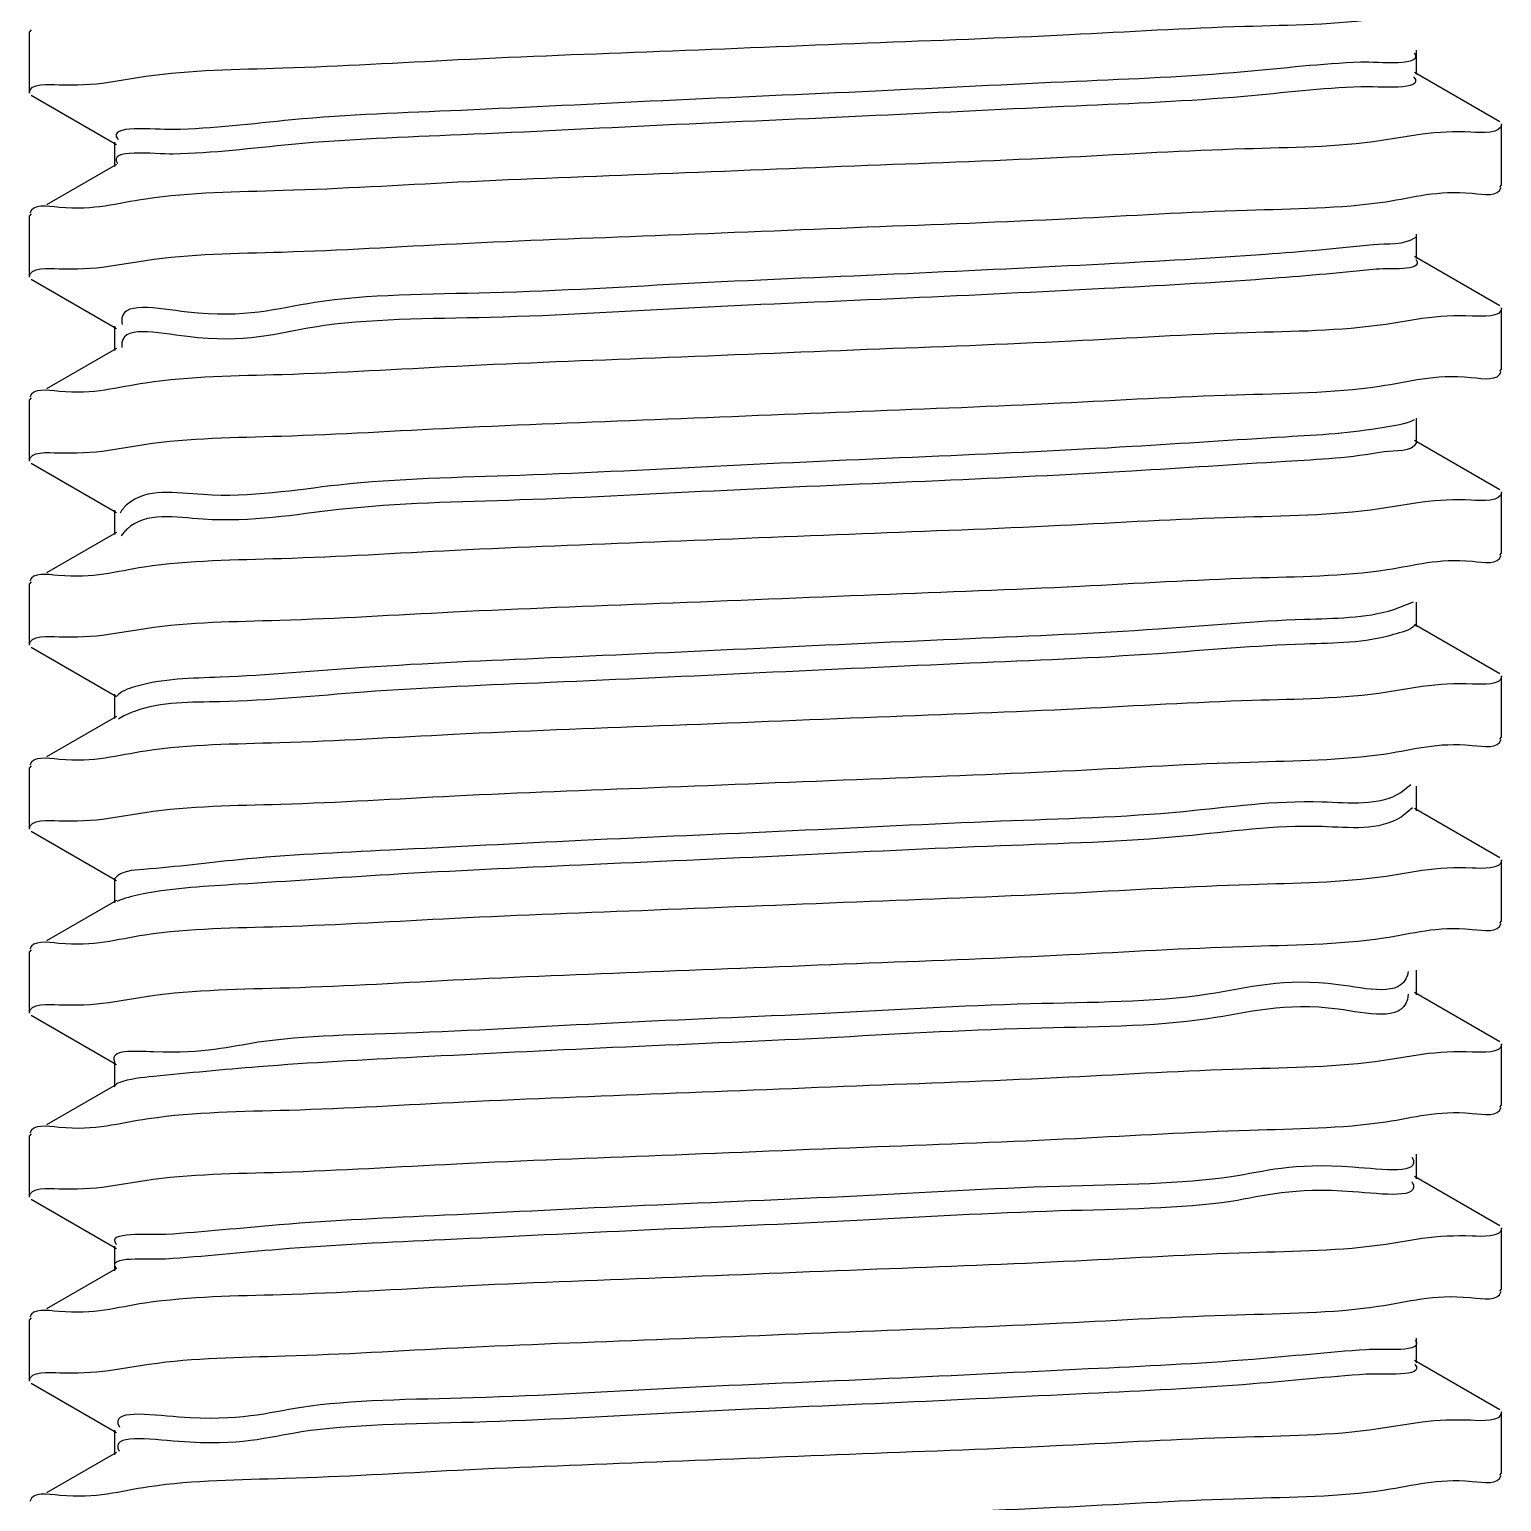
# Model space of a CAD drawing. Extents: x 552102 to 973302, y -80747 to 40012826.
# Drawn here: x 599510 to 599592.9, y 211498.6 to 211581.5 of the extents above; entities that cross this region are included whole.
import ezdxf

# ---------------------------------------------------------------- set-up
doc = ezdxf.new("R2010")
doc.units = 0
doc.header["$LTSCALE"] = 1000
doc.header["$MEASUREMENT"] = 0
doc.layers.add('02___PRT_ALL_AXES', color=7, linetype='Continuous')

msp = doc.modelspace()

# ---------------------------------------------------------------- linework, layer by layer
at = {"color": 133, "linetype": 'Continuous'}
for p, q in [((599510.0893573324, 211581.5157659225), (599509.991222931, 211581.4022258959)), ((599588.1464488487, 211578.9830258928), (599588.1464488487, 211580.3654258869)), ((599514.4607269029, 211578.5508061938), (599516.546234865, 211578.886670225)), ((599592.8370884995, 211576.3317659221), (599588.0355889659, 211579.1113454721)), ((599510.0894000063, 211577.8326611719), (599514.8908172856, 211575.0531292133)), ((599588.4605480323, 211575.6254107021), (599586.1816781828, 211575.2632412187)), ((599514.7799969831, 211575.1814258865), (599514.7799969831, 211573.7990258924)), ((599514.8908568571, 211573.9273454718), (599510.9607480596, 211571.6520823709)), ((599592.8370458166, 211572.6486611627), (599592.9352229277, 211572.7622258834)), ((599510.0893573324, 211571.1477659217), (599509.991222931, 211571.0342258952)), ((599588.1464488487, 211568.6150258921), (599588.1464488487, 211569.9974258862)), ((599514.4601417253, 211568.1841531269), (599516.5253583381, 211568.5171296082)), ((599592.8370884995, 211565.9637659214), (599588.0355889659, 211568.7433454714)), ((599510.0894000063, 211567.4646611712), (599514.8908172856, 211564.6851292125)), ((599514.7799969831, 211564.8134258858), (599514.7799969831, 211563.4310258917)), ((599588.4668674956, 211565.2439344249), (599586.4097747038, 211564.9119639061)), ((599514.8908568571, 211563.5593454711), (599510.9607480596, 211561.2840824149)), ((599515.1912365148, 211563.6783408425), (599515.2000091533, 211563.6088536761)), ((599592.8370458166, 211562.2806611798), (599592.9352229277, 211562.3942258827)), ((599510.0893573324, 211560.779765921), (599509.991222931, 211560.6662258945)), ((599588.1464488487, 211558.2470258914), (599588.1464488487, 211559.6294258855)), ((599514.4572535137, 211557.8209237657), (599516.4518332848, 211558.1436857871)), ((599592.8370884995, 211555.5957659207), (599588.0355889659, 211558.3753454707)), ((599510.0894000063, 211557.0966611795), (599514.8908172856, 211554.3171292118)), ((599588.4586034755, 211554.8975069396), (599586.0489883105, 211554.5176315508)), ((599514.7799969831, 211554.4454258851), (599514.7799969831, 211553.063025891)), ((599514.8908568571, 211553.1913454703), (599510.9607480596, 211550.9160824142)), ((599515.2923607299, 211553.1664508603), (599515.1685338417, 211553.0042222581)), ((599515.3269046674, 211553.2063286207), (599515.2923607299, 211553.1664508603)), ((599592.8370458166, 211551.9126611791), (599592.9352229277, 211552.026225882)), ((599510.0893573324, 211550.4117659203), (599509.991222931, 211550.2982258938)), ((599587.9559908996, 211549.2592966131), (599586.8425050864, 211548.820139309)), ((599588.1464488487, 211547.8790258906), (599588.1464488487, 211549.2614258848)), ((599514.4604510377, 211547.4479425273), (599516.5338462422, 211547.7817562513)), ((599592.8370884995, 211545.22776592), (599588.0355889659, 211548.00734547)), ((599510.0894000063, 211546.7286611788), (599514.8908172856, 211543.9491292111)), ((599514.7799969831, 211544.0774258844), (599514.7799969831, 211542.6950258903)), ((599588.4688844898, 211544.5023767255), (599586.4913365761, 211544.182008209)), ((599514.8908568571, 211542.8233454696), (599510.9607480596, 211540.5480823777)), ((599515.1727556208, 211542.7720834933), (599515.0048067431, 211542.6663954816)), ((599515.2323559413, 211542.8046756051), (599515.1727556208, 211542.7720834933)), ((599592.8370458166, 211541.5446611784), (599592.9352229277, 211541.6582258813)), ((599510.0893573324, 211540.0437659196), (599509.991222931, 211539.9302258752)), ((599587.8292220215, 211538.9605398498), (599587.2817108224, 211538.5344250373)), ((599588.1464488487, 211537.5110258899), (599588.1464488487, 211538.893425884)), ((599514.4592527071, 211537.0821917556), (599516.4940927395, 211537.410818132)), ((599587.9113565813, 211537.6766944698), (599587.2817108224, 211537.1520250432)), ((599592.8370884995, 211534.8597659192), (599588.0355889659, 211537.6393454693)), ((599510.0894000063, 211536.360661178), (599514.8908172856, 211533.5811292104)), ((599588.4671520332, 211534.1383037112), (599586.4319763223, 211533.8096057556)), ((599514.7799969831, 211533.7094258837), (599514.7799969831, 211532.3270258896)), ((599514.8908568571, 211532.4553454689), (599510.9607480596, 211530.180082377)), ((599515.0856479058, 211532.461704003), (599514.9263220887, 211532.3895200811)), ((599592.8370458166, 211531.1766611777), (599592.9352229277, 211531.2902258805)), ((599510.0893573324, 211529.6757659189), (599509.991222931, 211529.5622258924)), ((599587.6710416594, 211528.4446730636), (599587.631866173, 211528.2487107388)), ((599588.1464488487, 211527.1430258892), (599588.1464488487, 211528.5254258833)), ((599514.463245354, 211526.702044057), (599516.6889703164, 211527.0571439794)), ((599587.6813600997, 211527.1708393595), (599587.631866173, 211526.8663107447)), ((599592.8370884995, 211524.4917659185), (599588.0355889659, 211527.2713454686)), ((599510.0894000063, 211525.9926611773), (599514.8908172856, 211523.2131292097)), ((599514.7799969831, 211523.341425883), (599514.7799969831, 211521.9590258888)), ((599588.4648687581, 211523.7785131208), (599586.3014045993, 211523.4319861106)), ((599514.8908568571, 211522.0873454682), (599510.9607480596, 211519.8120823673)), ((599515.018851165, 211522.179506769), (599514.8742948422, 211522.1162740312)), ((599592.8370458166, 211520.808661177), (599592.9352229277, 211520.9222258798)), ((599510.0893573324, 211519.3077659182), (599509.991222931, 211519.1942258916)), ((599588.1464488487, 211516.7750258885), (599588.1464488487, 211518.1574258826)), ((599514.4591566304, 211516.346246498), (599516.4921553353, 211516.6746747396)), ((599592.8370884995, 211514.1237659178), (599588.0355889659, 211516.9033454678)), ((599510.0894000063, 211515.6246611766), (599514.8908172856, 211512.845129209)), ((599588.4668976347, 211513.4028975866), (599586.4228110084, 211513.072927656)), ((599514.7799969831, 211512.9734258823), (599514.7799969831, 211511.5910258881)), ((599514.8908568571, 211511.7193454675), (599510.9607480596, 211509.4440823666)), ((599592.8370458166, 211510.4406611763), (599592.9352229277, 211510.5542258791)), ((599510.0893573324, 211508.9397659175), (599509.991222931, 211508.8262258909)), ((599588.1464488487, 211506.4070258878), (599588.1464488487, 211507.7894258819)), ((599514.4652817677, 211505.9641922585), (599516.7272137533, 211506.3239328585)), ((599592.8370884995, 211503.7557659171), (599588.0355889659, 211506.5353454671)), ((599510.0894000063, 211505.2566611759), (599514.8908172856, 211502.4771292082)), ((599514.7799969831, 211502.6054258815), (599514.7799969831, 211501.2230258874)), ((599588.4565919081, 211503.060801091), (599585.9856737743, 211502.6730758778)), ((599514.8908568571, 211501.3513454668), (599510.9607480596, 211499.0760823749)), ((599592.8370458166, 211500.0726611755), (599592.9352229277, 211500.1862258784))]:
    msp.add_line(p, q, dxfattribs=at)
for points, start_tangent, end_tangent in [([(599516.546234865, 211578.886670225), (599524.2703523824, 211579.3582275681), (599534.136932228, 211579.8270188651), (599545.484222592, 211580.2994971267), (599557.2152799795, 211580.7678331904), (599568.586632369, 211581.2405589125), (599578.4626592944, 211581.7080576889), (599586.1816781828, 211582.1752412341)], (0.9890824348683985, 0.1473632825190873), (0.9892319122784867, 0.1463564953456056)), ([(599585.0025948713, 211579.6772821687), (599578.426224203, 211579.1359288029), (599568.9737735937, 211578.5945754281), (599557.6535136739, 211578.0532220177), (599545.6729499529, 211577.5118686519), (599534.3100210855, 211576.9705152504), (599524.77678395, 211576.4291618846), (599518.0901265155, 211575.8878085098)], (-0.9994041683441053, -0.03451533422157824), (-0.9998803184016851, -0.01547090407652622)), ([(599588.0050718646, 211580.2138927005), (599585.0025948713, 211579.6772821687)], (0.6053052624230126, -0.7959934291707488), (-0.9994041683388755, -0.03451533437301218)), ([(599587.9907604287, 211578.849139782), (599588.0013995181, 211578.836235576), (599585.0025948713, 211578.2948821656)], (0.6520226240664664, -0.7581995104888155), (-0.9994041683821354, -0.03451533312040247)), ([(599509.991222931, 211577.9462258838), (599511.6633819918, 211578.4164030782)], (0, 1), (0.999332882998045, -0.03652107554297791)), ([(599511.6633819918, 211578.4164030782), (599514.4607269029, 211578.5508061938)], (0.9993328828680038, -0.03652107910131876), (0.9909327129801148, 0.1343590649932848)), ([(599585.0025948713, 211578.2948821656), (599578.426224203, 211577.7535287909), (599568.9737735937, 211577.2121754161), (599557.6535136739, 211576.6708220325), (599545.6729499529, 211576.1294686577), (599534.3100210855, 211575.5881152473), (599524.77678395, 211575.0467618726), (599518.0901265155, 211574.5054085157)], (-0.9994041683441053, -0.03451533422157824), (-0.9998803184016851, -0.01547090407652622)), ([(599518.0901265155, 211575.8878085098), (599514.9632989059, 211575.3464550994), (599514.9730170051, 211575.3337097249)], (-0.9998803183454346, -0.01547090771197616), (0.6193927846482259, -0.7850812558746494)), ([(599591.2129613826, 211575.7410080008), (599588.4605480323, 211575.6254107021)], (-0.9992057685445664, 0.03984761106091969), (-0.9919256654526413, -0.1268206379747986)), ([(599592.9352229277, 211576.2182258956), (599591.2129613826, 211575.7410080008)], (0, -1), (-0.9992057687784152, 0.03984760519700664)), ([(599518.0901265155, 211574.5054085157), (599514.9567777762, 211573.973170825)], (-0.9998803184084665, -0.0154709036382423), (0.5707900205038476, -0.8210960677613901)), ([(599586.1816781828, 211575.2632412187), (599578.4626592944, 211574.7960577003), (599568.586632369, 211574.3285589061), (599557.2152799795, 211573.8558332018), (599545.484222592, 211573.3874971292), (599534.136932228, 211572.9150188587), (599524.2703523824, 211572.4462275706), (599516.546234865, 211571.9746702186)], (-0.9892319122784867, -0.1463564953456056), (-0.9890824348683985, -0.1473632825190873)), ([(599586.4097747038, 211571.8239639125), (599591.2815365355, 211572.2946706019), (599592.9146049836, 211572.6233589373)], (0.9890409970392302, 0.1476411398480981), (0.3101449163373869, 0.9506892924978567)), ([(599516.546234865, 211571.9746702186), (599511.6633819918, 211571.5044030718), (599510.0115082363, 211571.1727801762)], (-0.9890824346770563, -0.14736328380335), (-0.3059129458292338, -0.9520594884638671)), ([(599516.5253583381, 211568.5171296082), (599524.2273637514, 211568.9879608057), (599534.047399644, 211569.4550957046), (599545.2395997207, 211569.9216567896), (599557.1847870091, 211570.3986081175), (599568.6999711226, 211570.8775136761), (599578.6012767236, 211571.3473376505), (599586.4097747038, 211571.8239639125)], (0.9890812324407864, 0.1473713528248118), (0.9890409970626174, 0.1476411396914283)), ([(599588.0772728989, 211569.8140056423), (599585.7015287767, 211569.3915679059)], (-0.7978996074784932, -0.602790358570595), (-0.9944020604736098, -0.1056623969340061)), ([(599585.7015287767, 211569.3915679059), (599579.6325132857, 211568.8502145044), (599570.5587457876, 211568.3088611297), (599559.448103712, 211567.7675077639), (599547.4857332001, 211567.2261543445), (599535.9476321408, 211566.6848009787), (599526.0645426998, 211566.1434475861), (599518.890670831, 211565.6020942203), (599515.1912365148, 211565.0607408456), (599515.2153713176, 211564.9122284077)], (-0.9944020606079186, -0.1056623956700087), (0.2213096918866398, -0.9752035788885521)), ([(599509.991222931, 211567.578225883), (599511.6579255561, 211568.0476301096)], (0, 1), (0.9993464636571826, -0.03614755283395614)), ([(599511.6579255561, 211568.0476301096), (599514.4601417253, 211568.1841531269)], (0.9993464635775634, -0.03614755503513301), (0.990823094451045, 0.1351650676116275)), ([(599588.1009165266, 211568.5743471704), (599588.1184246282, 211568.5505212776), (599585.7015287767, 211568.0091679028)], (0.666242346055478, -0.745735299099146), (-0.9944020605749605, -0.1056623959801822)), ([(599585.7015287767, 211568.0091679028), (599579.6325132857, 211567.4678144924), (599570.5587457876, 211566.9264611266), (599559.448103712, 211566.3851077519), (599547.4857332001, 211565.8437543593), (599535.9476321408, 211565.3024009845), (599526.0645426998, 211564.7610475741), (599518.890670831, 211564.2196942172), (599515.1912365148, 211563.6783408425)], (-0.9944020606054523, -0.1056623956932196), (0.08967241164871152, -0.9959713141396714)), ([(599592.9352229277, 211565.8502258949), (599591.2815365355, 211565.3826705955)], (0, -1), (-0.9993695460292857, 0.03550366839101744)), ([(599586.4097747038, 211564.9119639061), (599578.6012767236, 211564.4353376619), (599568.6999711226, 211563.9655136786), (599557.1847870091, 211563.486608111), (599545.2395997207, 211563.0096567832), (599534.047399644, 211562.543095716), (599524.2273637514, 211562.0759608171), (599516.5253583381, 211561.6051296018)], (-0.9890409970626174, -0.1476411396914283), (-0.9890812324407864, -0.1473713528248118)), ([(599591.2815365355, 211565.3826705955), (599588.4668674956, 211565.2439344249)], (-0.9993695461164451, 0.03550366593762648), (-0.9907607029489081, -0.1356216409434194)), ([(599586.0489883105, 211561.4296315394), (599591.2266257802, 211561.9189181588), (599592.915607191, 211562.256212639)], (0.9892452517763196, 0.1462663045202346), (0.2971467983116163, 0.9548318073111911)), ([(599516.5253583381, 211561.6051296018), (599511.6579255561, 211561.1356301031), (599510.01160552, 211560.8048624299)], (-0.9890812321637111, -0.1473713546843993), (-0.3071720416976785, -0.9516540005691564)), ([(599516.4518332848, 211558.1436857871), (599524.1891788939, 211558.6179450176), (599533.9514546583, 211559.0828868173), (599545.2325369726, 211559.5533725641), (599556.9131212841, 211560.0196994565), (599568.0788959871, 211560.4824442409), (599577.9735558698, 211560.9465870104), (599586.0489883105, 211561.4296315394)], (0.989074572036408, 0.1474160471285147), (0.9892452519966656, 0.1462663030299657)), ([(599586.3153408478, 211559.1058536074), (599580.7687690149, 211558.5645002327), (599572.0962434629, 211558.0231468312), (599561.2228421042, 211557.4817934654), (599549.3084050635, 211556.940440055), (599537.6238174031, 211556.3990866802), (599527.4154466132, 211555.8577333234), (599519.7721956143, 211555.3163799129), (599515.5093520203, 211554.7750265471), (599515.1026576797, 211554.277124422)], (-0.9838041566224099, -0.1792467054438345), (-0.4624725851107769, -0.8866335816000629)), ([(599588.0192147235, 211559.5326477609), (599586.3153408478, 211559.1058536074)], (-0.886937763764343, -0.4618889511654362), (-0.9838041579349198, -0.1792466982400608)), ([(599588.1397826384, 211558.2499152384), (599586.3153408478, 211557.7234536044)], (-0.3976827608561453, -0.9175229815747582), (-0.9838041572022049, -0.1792467022616016)), ([(599509.991222931, 211557.2102258823), (599511.6144976328, 211557.6734332941)], (0, 1), (0.9994337795296467, -0.03364699592958362)), ([(599511.6144976328, 211557.6734332941), (599514.4572535137, 211557.8209237657)], (0.9994337798470649, -0.03364698650115085), (0.9903850814790651, 0.1383379571329052)), ([(599586.3153408478, 211557.7234536044), (599580.7687690149, 211557.1821002386), (599572.0962434629, 211556.6407468192), (599561.2228421042, 211556.0993934534), (599549.3084050635, 211555.5580400608), (599537.6238174031, 211555.0166866861), (599527.4154466132, 211554.4753333203), (599519.7721956143, 211553.9339799187), (599515.5093520203, 211553.392626544), (599515.3269046674, 211553.2063286207)], (-0.9838041566134598, -0.1792467054929585), (-0.663020332259331, -0.7486013885979149)), ([(599591.2266257802, 211555.0069181702), (599588.4586034755, 211554.8975069396)], (-0.999201165019781, 0.03996288056575043), (-0.9924496433344544, -0.1226527840911669)), ([(599592.9352229277, 211555.4822258941), (599591.2266257802, 211555.0069181702)], (0, -1), (-0.9992011649418325, 0.03996288251471553)), ([(599586.0489883105, 211554.5176315508), (599577.9735558698, 211554.0345870129), (599568.0788959871, 211553.5704442433), (599556.9131212841, 211553.1076994501), (599545.2325369726, 211552.6413725577), (599533.9514546583, 211552.1708868287), (599524.1891788939, 211551.7059450291), (599516.4518332848, 211551.2316857896)], (-0.9892452519966656, -0.1462663030299657), (-0.989074572036408, -0.1474160471285147)), ([(599586.4913365761, 211551.0940082154), (599591.29143791, 211551.5600818537), (599592.9144068937, 211551.8871940158)], (0.9890735237530015, 0.1474230803192661), (0.3126911665535672, 0.9498548491003083)), ([(599516.4518332848, 211551.2316857896), (599511.6144976328, 211550.7614332966), (599510.0123783808, 211550.4375062487)], (-0.9890745719826814, -0.1474160474889878), (-0.3171223022793823, -0.9483846505490396)), ([(599516.5338462422, 211547.7817562513), (599524.0945576589, 211548.2449407301), (599533.8737833033, 211548.711475896), (599545.4861624459, 211549.1955751322), (599557.780568851, 211549.6865674935), (599569.1706521342, 211550.1621637247), (599578.8921080747, 211550.6267028979), (599586.4913365761, 211551.0940082154)], (0.9891589236909815, 0.1468489825722305), (0.9890735240708834, 0.1474230781865706)), ([(599586.8425050864, 211548.820139309), (599581.8321666041, 211548.2787859342), (599573.5824442575, 211547.7374325685), (599562.9733165364, 211547.1960791669), (599551.1364341836, 211546.6547257922), (599539.3344096312, 211546.1133723817), (599528.8261370818, 211545.572019007), (599520.7325092951, 211545.0306656502), (599515.9168545018, 211544.4893122486), (599514.9059855978, 211543.9634014956)], (-0.9561923659276054, -0.2927390635732929), (-0.671025718410639, -0.7414340734222336)), ([(599509.991222931, 211546.8422258816), (599511.6633806417, 211547.3124029062)], (0, 1), (0.9993367279894233, -0.03641571215002479)), ([(599511.6633806417, 211547.3124029062), (599514.4604510377, 211547.4479425273)], (0.99933672763144, -0.03641572197396777), (0.9908591516951484, 0.1349004874044974)), ([(599586.8425050864, 211547.4377393059), (599581.8321666041, 211546.8963859401), (599573.5824442575, 211546.3550325654), (599562.9733165364, 211545.8136791549), (599551.1364341836, 211545.2723257981), (599539.3344096312, 211544.7309723876), (599528.8261370818, 211544.1896190218), (599520.7325092951, 211543.6482656471), (599515.9168545018, 211543.1069122455), (599515.2323559413, 211542.8046756051)], (-0.9561923659251055, -0.2927390635814586), (-0.8826882957894122, -0.4699589050931829)), ([(599588.0620725433, 211547.9592540256), (599586.8425050864, 211547.4377393059)], (-0.6890682870239034, -0.7246964163137166), (-0.9561923675503888, -0.2927390582726914)), ([(599592.9352229277, 211545.1142258934), (599591.29143791, 211544.6480818562)], (0, -1), (-0.9994031484184009, 0.03454485390601267)), ([(599586.4913365761, 211544.182008209), (599578.8921080747, 211543.7147028915), (599569.1706521342, 211543.2501637272), (599557.780568851, 211542.774567487), (599545.4861624459, 211542.2835751257), (599533.8737833033, 211541.7994758807), (599524.0945576589, 211541.3329407416), (599516.5338462422, 211540.8697562538)], (-0.9890735240708834, -0.1474230781865706), (-0.9891589236909815, -0.1468489825722305)), ([(599591.29143791, 211544.6480818562), (599588.4688844898, 211544.5023767255)], (-0.9994031480973673, 0.03454486319370721), (-0.9903497459646678, -0.1385906947371212)), ([(599586.4319763223, 211540.7216057621), (599591.2756976614, 211541.1898403309), (599592.9146955708, 211541.5194351993)], (0.9890752221224131, 0.1474116853695783), (0.3089729705398734, 0.9510708193798013)), ([(599516.5338462422, 211540.8697562538), (599511.6633806417, 211540.4004028908), (599510.0115141461, 211540.0687850199)], (-0.9891589236295455, -0.1468489829860565), (-0.3059879037036164, -0.9520353999652882)), ([(599516.4940927395, 211537.410818132), (599524.1587951252, 211537.8803395353), (599533.9410012941, 211538.3464279793), (599545.1898992726, 211538.8156564496), (599557.3516292433, 211539.3013125829), (599568.9297533402, 211539.7835798524), (599578.7658372024, 211540.2520163647), (599586.4319763223, 211540.7216057621)], (0.9890803044194191, 0.1473775810955969), (0.9890752222352425, 0.1474116846125355)), ([(599587.2817108224, 211538.5344250373), (599582.8200621645, 211537.9930716357), (599575.0136531333, 211537.45171827), (599564.6951750527, 211536.9103648953), (599552.9652757357, 211536.3690114937), (599541.0751559774, 211535.827658119), (599530.2931068848, 211535.2863047264), (599521.7692243496, 211534.7449513517), (599516.4127308617, 211534.2035979859), (599514.8096239934, 211533.6858002804)], (-0.8468526686630384, -0.5318275637631903), (-0.623471723260518, -0.7818458993270734)), ([(599509.991222931, 211536.4742258809), (599511.6497379789, 211536.9424679152)], (0, 1), (0.9993667018451347, -0.03558363729550067)), ([(599511.6497379789, 211536.9424679152), (599514.4592527071, 211537.0821917556)], (0.9993667021582943, -0.03558362850041223), (0.9906584206337095, 0.1363667614469322)), ([(599587.2817108224, 211537.1520250432), (599582.8200621645, 211536.6106716416), (599575.0136531333, 211536.0693182669), (599564.6951750527, 211535.5279648922), (599552.9652757357, 211534.9866114817), (599541.0751559774, 211534.4452581249), (599530.2931068848, 211533.9039047233), (599521.7692243496, 211533.3625513486), (599516.4127308617, 211532.8211979739), (599515.0856479058, 211532.461704003)], (-0.84685266876792, -0.5318275635961827), (-0.9301650769360773, -0.3671415662227604)), ([(599591.2756976614, 211534.2778403244), (599588.4671520332, 211534.1383037112)], (-0.9993648580959555, 0.03563538133443839), (-0.9906635681093968, -0.136329361550469)), ([(599592.9352229277, 211534.7462258837), (599591.2756976614, 211534.2778403244)], (0, -1), (-0.9993648579622536, 0.03563538508399763)), ([(599586.4319763223, 211533.8096057556), (599578.7658372024, 211533.3400163672), (599568.9297533402, 211532.8715798638), (599557.3516292433, 211532.3893125854), (599545.1898992726, 211531.9036564521), (599533.9410012941, 211531.4344279639), (599524.1587951252, 211530.9683395467), (599516.4940927395, 211530.4988181255)], (-0.9890752222352425, -0.1474116846125355), (-0.9890803044194191, -0.1473775810955969)), ([(599586.3014045993, 211530.343986126), (599591.2852380195, 211530.823197671), (599592.9145748179, 211531.1513328455)], (0.9891535381410744, 0.146885254477752), (0.3105427975564553, 0.9505593989256065)), ([(599516.4940927395, 211530.4988181255), (599511.6497379789, 211530.0304679267), (599510.0117530952, 211529.7009866408)], (-0.9890803042383696, -0.1473775823106565), (-0.3090786116721221, -0.9510364934148603)), ([(599516.6889703164, 211527.0571439794), (599524.6211440872, 211527.5366250239), (599534.4752183298, 211528.0018034212), (599545.7111493567, 211528.4686179481), (599557.3113867113, 211528.9316951029), (599568.5625508169, 211529.399507045), (599578.4010894726, 211529.8648329638), (599586.3014045993, 211530.343986126)], (0.9891832209255209, 0.1466852257025641), (0.9891535376764443, 0.1468852576066614)), ([(599587.631866173, 211528.2487107388), (599583.7299996952, 211527.7073573641), (599576.3863119523, 211527.1660039715), (599566.3841368745, 211526.6246506057), (599554.7903829376, 211526.083297231), (599542.8417287061, 211525.5419438205), (599531.812708951, 211525.0005904458), (599522.8797633986, 211524.4592370532), (599516.9957482765, 211523.9178836874), (599514.7882976691, 211523.3765303127), (599514.7994596193, 211523.354814022)], (-0.2671537823733546, -0.963653909120702), (0.5667462214736301, -0.8238924204320386)), ([(599509.991222931, 211526.1062258802), (599511.6563341657, 211526.5754044525)], (0, 1), (0.9993170480838205, -0.03695182551700454)), ([(599511.6563341657, 211526.5754044525), (599514.463245354, 211526.702044057)], (0.9993170481872928, -0.03695182271872343), (0.9915391255966953, 0.1298081754395351)), ([(599587.631866173, 211526.8663107447), (599583.7299996952, 211526.32495737), (599576.3863119523, 211525.7836039684), (599566.3841368745, 211525.2422505937), (599554.7903829376, 211524.7008972368), (599542.8417287061, 211524.1595438264), (599531.812708951, 211523.6181904606), (599522.8797633986, 211523.0768370501), (599516.9957482765, 211522.5354836754), (599515.018851165, 211522.179506769)], (-0.2671537821307544, -0.9636539091879581), (-0.9426495829822552, -0.3337840075608483)), ([(599592.9352229277, 211524.378225892), (599591.2852380195, 211523.9111976645)], (0, -1), (-0.9993557723594506, 0.03588927767238956)), ([(599586.3014045993, 211523.4319861106), (599578.4010894726, 211522.9528329752), (599568.5625508169, 211522.4875070385), (599557.3113867113, 211522.0196951054), (599545.7111493567, 211521.5566179595), (599534.4752183298, 211521.0898034147), (599524.6211440872, 211520.6246250264), (599516.6889703164, 211520.145143973)], (-0.9891535376764443, -0.1468852576066614), (-0.9891832209255209, -0.1466852257025641)), ([(599591.2852380195, 211523.9111976645), (599588.4648687581, 211523.7785131208)], (-0.9993557722511599, 0.03588928068780239), (-0.9912237147639867, -0.1321951106867527)), ([(599586.4228110084, 211519.9849276535), (599591.2735212456, 211520.453531178), (599592.914735214, 211520.7834685288)], (0.9890769999535867, 0.1473997563187022), (0.3084613870046714, 0.9512368646804824)), ([(599516.6889703164, 211520.145143973), (599511.6563341657, 211519.6634044728), (599510.0115815768, 211519.3328433208)], (-0.9891832208463096, -0.1466852262367318), (-0.3068745141813878, -0.9517499842636917)), ([(599516.4921553353, 211516.6746747396), (599524.1850112687, 211517.1457249216), (599534.0452270278, 211517.6150004647), (599545.6200174431, 211518.0969559453), (599557.7348992625, 211518.5807290338), (599568.9487431297, 211519.0484129987), (599578.7434432517, 211519.5148329906), (599586.4228110084, 211519.9849276535)], (0.9890641768160341, 0.1474857760572892), (0.9890770001755592, 0.1473997548292292)), ([(599587.8867828439, 211517.9720284216), (599587.8921005914, 211517.9629964761), (599584.559716941, 211517.4216430656), (599577.6970080326, 211516.8802896999), (599568.036002923, 211516.3389362983), (599556.6072183142, 211515.7975829325), (599544.6297357808, 211515.2562295578), (599533.3811653088, 211514.7148761652), (599524.0613654027, 211514.1735227905), (599517.6644572535, 211513.6321693889)], (0.5147001177416768, -0.8573702752001051), (-0.9980913808677381, -0.06175431513288662)), ([(599587.8867828439, 211517.9720284216), (599587.8976581822, 211517.9531419418)], (0.5146994239745503, -0.8573706916849131), (0.4824230974924618, -0.8759383283118617)), ([(599587.8777806173, 211516.6041883162), (599587.8921005914, 211516.5805964641)], (0.5365783729526125, -0.8438504901222297), (0.4998069838522849, -0.8661368130338772)), ([(599509.991222931, 211515.7382258795), (599511.6477341185, 211516.2061830453)], (0, 1), (0.9993702022176854, -0.03548519295963829)), ([(599511.6477341185, 211516.2061830453), (599514.4591566304, 211516.346246498)], (0.9993702025044816, -0.03548518488258789), (0.9906481014164281, 0.1364417060873487)), ([(599587.8921005914, 211516.5805964641), (599584.559716941, 211516.0392430804), (599577.6970080326, 211515.4978897057), (599568.036002923, 211514.9565362952), (599556.6072183142, 211514.4151829205), (599544.6297357808, 211513.8738295636), (599533.3811653088, 211513.3324761621), (599524.0613654027, 211512.7911227874), (599517.6644572535, 211512.2497693769)], (0.4998066232156128, -0.8661370211403081), (-0.9980913808542374, -0.06175431535108818)), ([(599517.6644572535, 211513.6321693889), (599514.8727840165, 211513.0908160142), (599514.8874772022, 211513.0738470815)], (-0.99809138111132, -0.06175431119604345), (0.6827045062123694, -0.7306945717584913)), ([(599591.2735212456, 211513.5415311895), (599588.4668976347, 211513.4028975866)], (-0.9993593363725408, 0.03578989808639904), (-0.9907110575942617, -0.1359838238926218)), ([(599592.9352229277, 211514.0102258913), (599591.2735212456, 211513.5415311895)], (0, -1), (-0.9993593362542033, 0.03578990139073036)), ([(599586.4228110084, 211513.072927656), (599578.7434432517, 211512.6028329931), (599568.9487431297, 211512.1364130012), (599557.7348992625, 211511.6687290363), (599545.6200174431, 211511.1849559478), (599534.0452270278, 211510.7030004583), (599524.1850112687, 211510.2337249152), (599516.4921553353, 211509.7626747421)], (-0.9890770001755592, -0.1473997548292292), (-0.9890641768160341, -0.1474857760572892)), ([(599517.6644572535, 211512.2497693769), (599514.8746292155, 211511.7061237417)], (-0.9980913810860522, -0.06175431160442776), (0.6316491975132736, -0.7752543397368618)), ([(599585.9856737743, 211509.5850758843), (599591.1902919869, 211510.0738553337), (599592.9161753635, 211510.416711571)], (0.9892902314241442, 0.1459617689971021), (0.2896854138637801, 0.9571219154290483)), ([(599516.4921553353, 211509.7626747421), (599511.6477341185, 211509.2941830478), (599510.011787204, 211508.9650152854)], (-0.9890641764165979, -0.1474857787359749), (-0.3095192691289007, -0.9508931706758185)), ([(599516.7272137533, 211506.3239328585), (599524.4042915652, 211506.7892729036), (599534.116023157, 211507.2501030646), (599545.3295822183, 211507.7172774992), (599556.919847415, 211508.1799694441), (599568.1891375493, 211508.6472347073), (599578.0001844207, 211509.1079652689), (599585.9856737743, 211509.5850758843)], (0.9892621185659971, 0.146152183597493), (0.9892902315657647, 0.145961768037236)), ([(599588.0592790226, 211507.6803909562), (599585.3071510682, 211507.1359288118)], (0.6314956096280282, -0.7753794522816072), (-0.9977996237911333, -0.06630166485295148)), ([(599585.3071510682, 211507.1359288118), (599578.9424828032, 211506.5945753924), (599569.6466664682, 211506.0532220266), (599558.4112649004, 211505.511868634), (599546.4347320477, 211504.9705152682), (599534.994576473, 211504.4291618935), (599525.3110927442, 211503.887808492), (599518.4171952704, 211503.3464551173), (599515.0482399503, 211502.8051017157), (599515.0648981134, 211502.7756538323)], (-0.9977996236738172, -0.0663016666184865), (0.5129157934918949, -0.8584389254842653)), ([(599509.991222931, 211505.3702258788), (599511.7030888686, 211505.8459912501)], (0, 1), (0.9992283653486238, -0.03927688738580732)), ([(599511.7030888686, 211505.8459912501), (599514.4652817677, 211505.9641922585)], (0.9992283650163046, -0.03927689584021218), (0.9918130107572554, 0.1276986753753872)), ([(599588.0463211278, 211506.3127326242), (599588.0617670665, 211506.2948821746), (599585.3071510682, 211505.7535287998)], (0.6855782365610764, -0.7279989571103828), (-0.9977996234211396, -0.06630167042113086)), ([(599585.3071510682, 211505.7535287998), (599578.9424828032, 211505.2121754072), (599569.6466664682, 211504.6708220325), (599558.4112649004, 211504.129468622), (599546.4347320477, 211503.5881152652), (599534.994576473, 211503.0467618904), (599525.3110927442, 211502.5054084889), (599518.4171952704, 211501.9640551231), (599515.0482399503, 211501.4227017127)], (-0.9977996236702241, -0.06630166667255846), (0.4700278503761678, -0.8826515846418443)), ([(599592.9352229277, 211503.6422258906), (599591.1902919869, 211503.1618553273)], (0, -1), (-0.9991220558924231, 0.04189412165564241)), ([(599585.9856737743, 211502.6730758778), (599578.0001844207, 211502.1959652625), (599568.1891375493, 211501.7352347098), (599556.919847415, 211501.2679694376), (599545.3295822183, 211500.8052774928), (599534.116023157, 211500.3381030581), (599524.4042915652, 211499.8772728971), (599516.7272137533, 211499.41193287)], (-0.9892902315657647, -0.145961768037236), (-0.9892621185659971, -0.146152183597493)), ([(599591.1902919869, 211503.1618553273), (599588.4565919081, 211503.060801091)], (-0.9991220558160635, 0.04189412347672328), (-0.992804854333272, -0.1197435643877808)), ([(599515.0442720155, 211501.4302805803), (599515.0482399503, 211501.4227017127)], (0.4575139660737046, -0.889202435246052), (0.4700268136097236, -0.8826521367378488)), ([(599586.364316688, 211499.2446101449), (599591.2781443367, 211499.7181880317), (599592.9146771173, 211500.0474191747)], (0.9890598854407835, 0.1475145518647716), (0.3092173289861032, 0.950991400305334)), ([(599516.7272137533, 211499.41193287), (599511.7030888686, 211498.9339912615), (599510.0108196597, 211498.5961896471)], (-0.9892621187214732, -0.1461521825451199), (-0.2969534269329877, -0.9548919636444506)), ([(599516.5161938827, 211495.9404526136), (599524.1952092687, 211496.4102635256), (599534.0157939325, 211496.8777097932), (599545.2335340659, 211497.3454126857), (599557.0790072748, 211497.8183594129), (599568.5640762964, 211498.2955736689), (599578.4919839661, 211498.765595483), (599586.364316688, 211499.2446101449)], (0.9890962646521084, 0.1472704289776006), (0.9890598854310072, 0.14751455193032))]:
    msp.add_spline(points, degree=3, dxfattribs=dict(at, start_tangent=start_tangent, end_tangent=end_tangent))
at = {"layer": '02___PRT_ALL_AXES', "color": 133, "linetype": 'Continuous'}
for p, q in [((599509.991222931, 211577.9462258838), (599509.991222931, 211581.4022258959)), ((599592.9352229277, 211572.7622258834), (599592.9352229277, 211576.2182258956)), ((599509.991222931, 211567.578225883), (599509.991222931, 211571.0342258952)), ((599592.9352229277, 211562.3942258827), (599592.9352229277, 211565.8502258949)), ((599509.991222931, 211557.2102258823), (599509.991222931, 211560.6662258945)), ((599592.9352229277, 211552.026225882), (599592.9352229277, 211555.4822258941)), ((599509.991222931, 211546.8422258816), (599509.991222931, 211550.2982258938)), ((599592.9352229277, 211541.6582258813), (599592.9352229277, 211545.1142258934)), ((599509.991222931, 211536.4742258809), (599509.991222931, 211539.9302258752)), ((599592.9352229277, 211531.2902258805), (599592.9352229277, 211534.7462258837)), ((599509.991222931, 211526.1062258802), (599509.991222931, 211529.5622258924)), ((599592.9352229277, 211520.9222258798), (599592.9352229277, 211524.378225892)), ((599509.991222931, 211515.7382258795), (599509.991222931, 211519.1942258916)), ((599592.9352229277, 211510.5542258791), (599592.9352229277, 211514.0102258913)), ((599509.991222931, 211505.3702258788), (599509.991222931, 211508.8262258909)), ((599592.9352229277, 211500.1862258784), (599592.9352229277, 211503.6422258906))]:
    msp.add_line(p, q, dxfattribs=at)

doc.saveas('drawing.dxf')
